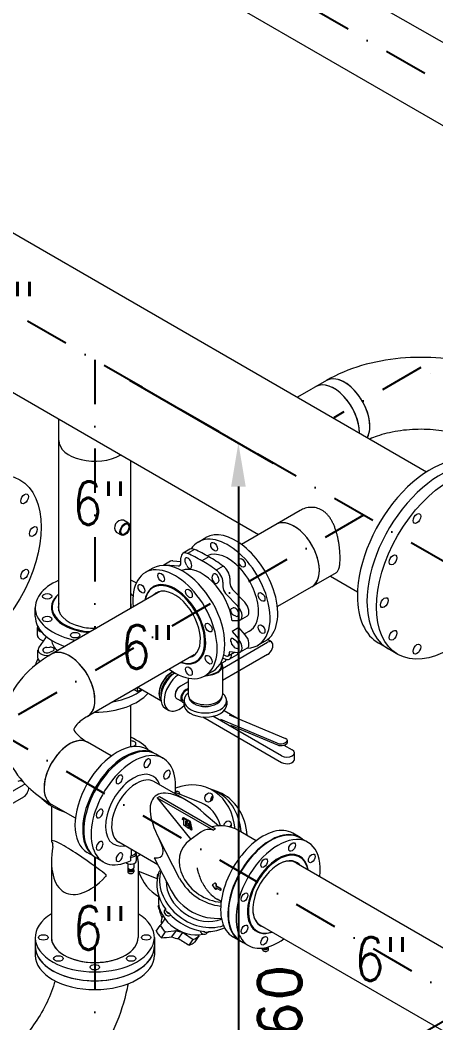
# Model space of a CAD drawing. Header units: millimetres. Extents: x -312439 to 477422, y -331570 to 212570.
# Drawn here: x 344193 to 345386, y 172055 to 174929 of the extents above; entities that cross this region are included whole.
import ezdxf

# ---------------------------------------------------------------- set-up
doc = ezdxf.new("R2010")
doc.units = ezdxf.units.MM
doc.linetypes.add('DASHDOT', pattern=[25.4, 12.7, -6.35, 0, -6.35])
doc.layers.add('ARCONDTEXTO', color=4, linetype='Continuous')
doc.styles.add('ROMAND', font='ROMAND.SHX')
doc.styles.add('ROMANS', font='romans.shx', dxfattribs={"height": 187.5})
doc.dimstyles.new('1-50 (MILIMETRO)', dxfattribs={"dimscale": 0, "dimtxt": 125, "dimasz": 125, "dimexe": 100, "dimexo": 100, "dimgap": 50, "dimtad": 0, "dimdec": 0, "dimzin": 0, "dimdsep": 46, "dimtxsty": 'ROMAND', "dimcen": -390, "dimclrd": 1, "dimclre": 1, "dimclrt": 3, "dimadec": 0, "dimazin": 0, "dimtfac": 1, "dimtdec": 0, "dimtix": 1, "dimtmove": 2, "dimatfit": 2, "dimfxl": 1, "dimtvp": 1, "dimtolj": 1, "dimtzin": 0, "dimarcsym": 0})

# ---------------------------------------------------------------- blocks, each defined once
blk = doc.blocks.new('*D86')
at = {"color": 1, "lineweight": -2, "transparency": 16777216}
for p, q in [((343301.7, 176297.7), (343603.5, 176471.9)), ((347068.9, 174355.7), (343611.7, 176351.6)), ((346975.4, 174176.7), (347277.1, 174350.9))]:
    blk.add_line(p, q, dxfattribs=at)
at = {"color": 1, "transparency": 16777216}
for points in [[(343622.1, 176369.7), (343601.3, 176333.6), (343503.5, 176414.1)], [(347079.3, 174373.7), (347058.5, 174337.6), (347177.1, 174293.2)]]:
    blk.add_solid(points, dxfattribs=at)
at = {"layer": 'Defpoints', "color": 0, "transparency": 16777216}
for p in [(343503.5, 176414.1), (343201.7, 176239.9), (346875.4, 174119)]:
    blk.add_point(p, dxfattribs=at)
at = {"color": 3, "transparency": 16777216, "insert": (345402.8, 175461.9), "char_height": 125, "attachment_point": 5, "rotation": 330.0002, "style": 'ROMAND'}
blk.add_mtext('\\A1;4242', dxfattribs=at)
blk = doc.blocks.new('*D96')
at = {"color": 1, "lineweight": -2, "transparency": 16777216}
for p, q in [((340982.5, 172444.7), (340982.5, 172743.9)), ((347857.3, 168659.3), (341090.8, 172566)), ((347965.6, 168413.1), (347965.6, 168712.3))]:
    blk.add_line(p, q, dxfattribs=at)
at = {"color": 1, "transparency": 16777216}
for points in [[(341101.2, 172584), (341080.3, 172547.9), (340982.5, 172628.5)], [(347867.7, 168677.3), (347846.9, 168641.2), (347965.6, 168596.8)]]:
    blk.add_solid(points, dxfattribs=at)
at = {"layer": 'Defpoints', "color": 0, "transparency": 16777216}
for p in [(340982.5, 172628.5), (340982.5, 172329.3), (347965.6, 168297.6)]:
    blk.add_point(p, dxfattribs=at)
at = {"color": 3, "transparency": 16777216, "insert": (344536.5, 170720.9), "char_height": 125, "attachment_point": 5, "rotation": 330, "style": 'ROMAND'}
blk.add_mtext('\\A1;8063', dxfattribs=at)
blk = doc.blocks.new('*D130')
at = {"color": 1, "lineweight": -2, "transparency": 16777216}
for p, q in [((344507.5, 173897.2), (344919.4, 173659.3)), ((344819.4, 173592.1), (344819.4, 171882.4)), ((344507.5, 171937.5), (344919.4, 171699.7))]:
    blk.add_line(p, q, dxfattribs=at)
at = {"color": 1, "transparency": 16777216}
for points in [[(344798.6, 173592.1), (344840.3, 173592.1), (344819.4, 173717.1)], [(344798.6, 171882.4), (344840.3, 171882.4), (344819.4, 171757.4)]]:
    blk.add_solid(points, dxfattribs=at)
at = {"layer": 'Defpoints', "color": 0, "transparency": 16777216}
for p in [(344407.5, 173954.9), (344407.5, 171995.2), (344819.4, 171757.4)]:
    blk.add_point(p, dxfattribs=at)
at = {"color": 3, "transparency": 16777216, "insert": (344937.4, 172010), "char_height": 125, "attachment_point": 5, "rotation": 90, "style": 'ROMAND'}
blk.add_mtext('\\A1;1960', dxfattribs=at)
blk = doc.blocks.new('*D26')
at = {"color": 1, "lineweight": -2, "transparency": 16777216}
for p, q in [((345507.1, 172117.4), (345151, 171911.8)), ((345251, 171844.6), (345251, 170794.2)), ((345507.1, 170817), (345151, 170611.4))]:
    blk.add_line(p, q, dxfattribs=at)
at = {"color": 1, "transparency": 16777216}
for points in [[(345230.2, 171844.6), (345271.9, 171844.6), (345251, 171969.6)], [(345230.2, 170794.2), (345271.9, 170794.2), (345251, 170669.2)]]:
    blk.add_solid(points, dxfattribs=at)
at = {"layer": 'Defpoints', "color": 0, "transparency": 16777216}
for p in [(345607.1, 172175.2), (345607.1, 170874.8), (345251, 170669.2)]:
    blk.add_point(p, dxfattribs=at)
at = {"color": 3, "transparency": 16777216, "insert": (345126, 171319.4), "char_height": 125, "attachment_point": 5, "rotation": 90, "style": 'ROMAND'}
blk.add_mtext('\\A1;1300', dxfattribs=at)

msp = doc.modelspace()

# ---------------------------------------------------------------- linework, layer by layer
at = {"color": 6, "linetype": 'DASHDOT', "ltscale": 10, "extrusion": (4.44089e-16, 0.816497, 0.57735)}
for p, q in [((350635.218, 171726.338), (343009.583, 176129)), ((345424.856, 173367.526), (342159.799, 175252.607)), ((345342.217, 173933.193), (345093.39, 173789.533)), ((347074.881, 172932.839), (345342.211, 173933.19)), ((347737.01, 170806.284), (344116.413, 172896.637))]:
    msp.add_line(p, q, dxfattribs=at)
at = {"color": 5, "linetype": 'Continuous', "lineweight": 0, "extrusion": (4.44089e-16, 0.816497, 0.57735)}
for p, q in [((346663.512, 173900.397), (343175.745, 175914.061)), ((345912.318, 174572.112), (343951.385, 175704.257)), ((342122.373, 175045.254), (344877.088, 173454.819)), ((343377.683, 174778.423), (345359.186, 173634.401)), ((345072.052, 173896.219), (344988.878, 173848.199)), ((344304.433, 173235.988), (344304.433, 173785.441)), ((344510.558, 173243.202), (344510.558, 173666.435)), ((344996.509, 173523.766), (344828.202, 173426.594)), ((344704.176, 173433.265), (344726.174, 173445.965)), ((344680.424, 173412.349), (344660.506, 173400.849)), ((344693.752, 173411.516), (344673.833, 173400.016)), ((344625.043, 173378.385), (344605.124, 173366.885)), ((344631.559, 173379.56), (344654.534, 173377.343)), ((344654.534, 173373.924), (344654.534, 173387.65)), ((344734.61, 173390.553), (344714.691, 173379.053)), ((344574.273, 173358.265), (344552.276, 173345.565)), ((344611.64, 173368.06), (344646.538, 173364.693)), ((344671.262, 173365.526), (344667.411, 173373.448)), ((344684.376, 173371.768), (344685.143, 173364.151)), ((344775.468, 173364.336), (344755.55, 173352.836)), ((344744.24, 173330.032), (344745.006, 173336.763)), ((344761.971, 173318.854), (344758.12, 173315.379)), ((344794.767, 173329.687), (344794.767, 173315.96)), ((345099.571, 173345.257), (344931.264, 173248.085)), ((345083.212, 173335.813), (345160.9, 173290.96)), ((344774.848, 173318.187), (344774.848, 173304.46)), ((344802.763, 173297.497), (344837.661, 173260.567)), ((344589.107, 173288.553), (344283.51, 173112.116)), ((344782.844, 173285.997), (344817.742, 173249.067)), ((344236.644, 173219.689), (344236.644, 173245.089)), ((344799.908, 173243), (344804.843, 173244.598)), ((344819.332, 173207.795), (344801.116, 173207.71)), ((344811.87, 173220.951), (344805.657, 173223.653)), ((344844.177, 173220.565), (344824.258, 173209.065)), ((344242.882, 173165.661), (344242.882, 173188.661)), ((344255.798, 173174.308), (344251.326, 173176.89)), ((344821.035, 173188.101), (344801.116, 173176.601)), ((344801.116, 173176.601), (344819.332, 173155.482)), ((344839.25, 173166.982), (344821.035, 173188.101)), ((344851.452, 173178.176), (344836.861, 173169.752)), ((344246.845, 173129.947), (344267.21, 173158.487)), ((344260.252, 173148.737), (344251.326, 173153.89)), ((344805.657, 173155.414), (344811.87, 173150.942)), ((344875.028, 173137.341), (344897.025, 173150.041)), ((344913.919, 173146.952), (344902.431, 173153.585)), ((344244.605, 173100.717), (344244.605, 173123.717)), ((344270.064, 173131.437), (344278.85, 173132.063)), ((344286.981, 173120.729), (344280.002, 173117.585)), ((344773.64, 173071.088), (344903.203, 173145.891)), ((344817.742, 173116.046), (344795.203, 173118.222)), ((344804.843, 173135.409), (344799.908, 173142.706)), ((344844.177, 173128.721), (344824.258, 173117.221)), ((345276.968, 173111.376), (345221.889, 173143.176)), ((344692.169, 173110.044), (344386.572, 172933.607)), ((344771.191, 173086.173), (344783.469, 173093.262)), ((344771.191, 173078.803), (344771.191, 173092.209)), ((344903.203, 173110.891), (344773.64, 173036.088)), ((344783.469, 173093.262), (344783.469, 173096.972)), ((344785.488, 173096.438), (344783.469, 173095.273)), ((344808.256, 173116.962), (344790.255, 173106.569)), ((344792.538, 173115.145), (344792.538, 173111.615)), ((344813.475, 173109.003), (344793.557, 173097.503)), ((344819.285, 173115.951), (344818.431, 173115.458)), ((344745.125, 173062.341), (344723.128, 173049.641)), ((344773.64, 173078.803), (344773.64, 172995.376)), ((344675.661, 173033.03), (344653.345, 173020.146)), ((344675.661, 173043.252), (344675.661, 172995.376)), ((344519.922, 173010.597), (344530.146, 173004.694)), ((344530.146, 173004.694), (344530.146, 173016.5)), ((344541.07, 173011.001), (344530.146, 173004.694)), ((344530.846, 173016.904), (344597.041, 172978.686)), ((344669.376, 173010.891), (344675.661, 173014.519)), ((344658.659, 172974.829), (344642.629, 172984.084)), ((344663.415, 172979.473), (344663.327, 172967.859)), ((344785.886, 172978.544), (344785.798, 172966.93)), ((344510.558, 172846.171), (344510.558, 172965.615)), ((344609.259, 172957.492), (344619.272, 172951.609)), ((344778.493, 172950.232), (344815.27, 172928.999)), ((344717.364, 172932.015), (344943.234, 172801.609)), ((344943.234, 172820.119), (344746.141, 172933.911)), ((344930.677, 172856.435), (344768.87, 172924.289)), ((344793.118, 172938.289), (344954.926, 172870.435)), ((344796.986, 172908.056), (344931.194, 172851.776)), ((344454.917, 172820.208), (344386.572, 172859.666)), ((344960.36, 172860.666), (344959.844, 172865.325)), ((344575.484, 172828.875), (344556.945, 172839.578)), ((344949.659, 172851.41), (344973.545, 172837.619)), ((344603.814, 172813.226), (344583.029, 172825.226)), ((344979.822, 172810.359), (344979.822, 172828.869)), ((344203.293, 172744.732), (344197.88, 172747.857)), ((344671.415, 172692.172), (344576.957, 172746.707)), ((343969.367, 172602.541), (344203.194, 172737.541)), ((344763.321, 172716.04), (344729.619, 172729.237)), ((344203.194, 172702.541), (343969.367, 172567.541)), ((344586.643, 172700.649), (344592.706, 172704.149)), ((344586.643, 172700.649), (344682.731, 172581.115)), ((344586.643, 172700.649), (344747.841, 172607.581)), ((344592.706, 172704.149), (344753.903, 172611.081)), ((344712.651, 172685.9), (344638.2, 172715.052)), ((344283.184, 172676.62), (344283.184, 172575.758)), ((344351.855, 172641.698), (344283.51, 172681.157)), ((344658.664, 172638.545), (344660.066, 172643.259)), ((344662.467, 172636.35), (344658.664, 172638.545)), ((344660.066, 172643.259), (344661.798, 172644.259)), ((344660.066, 172643.259), (344671.851, 172636.455)), ((344661.798, 172644.259), (344673.583, 172637.455)), ((344662.467, 172621.873), (344662.467, 172636.35)), ((344667.626, 172633.371), (344667.626, 172618.894)), ((344670.426, 172631.755), (344667.626, 172633.371)), ((344673.294, 172635.622), (344668.157, 172618.587)), ((344669.358, 172632.371), (344669.358, 172622.571)), ((344671.851, 172636.455), (344670.426, 172631.755)), ((344670.426, 172631.755), (344672.158, 172632.755)), ((344671.851, 172636.455), (344673.583, 172637.455)), ((344673.583, 172637.455), (344672.158, 172632.755)), ((344673.294, 172635.622), (344675.026, 172636.622)), ((344680.186, 172631.642), (344673.294, 172635.622)), ((344681.918, 172632.642), (344675.026, 172636.622)), ((344680.186, 172631.642), (344681.918, 172632.642)), ((344685.323, 172608.676), (344680.186, 172631.642)), ((344687.055, 172609.676), (344681.918, 172632.642)), ((344720.72, 172656.665), (344763.729, 172619.737)), ((344667.626, 172618.894), (344662.467, 172621.873)), ((344667.626, 172618.894), (344668.381, 172619.33)), ((344668.157, 172618.587), (344676.742, 172613.631)), ((344674.718, 172619.96), (344676.742, 172628.674)), ((344674.718, 172619.96), (344676.45, 172620.96)), ((344678.099, 172618.008), (344674.718, 172619.96)), ((344676.45, 172620.96), (344677.407, 172625.078)), ((344678.373, 172619.85), (344676.45, 172620.96)), ((344676.742, 172628.674), (344679.855, 172611.833)), ((344676.742, 172613.631), (344678.099, 172618.008)), ((344676.742, 172613.631), (344678.474, 172614.631)), ((344678.099, 172618.008), (344678.654, 172618.329)), ((344678.474, 172614.631), (344679.015, 172616.376)), ((344679.855, 172611.833), (344685.323, 172608.676)), ((344711.871, 172601.618), (344680.041, 172579.222)), ((344685.323, 172608.676), (344687.055, 172609.676)), ((344870.334, 172577.326), (344819.877, 172606.457)), ((344587.873, 172508.474), (344476.528, 172572.759)), ((344650.93, 172469.484), (344591.928, 172582.307)), ((344996.124, 172586.726), (344975.339, 172598.726)), ((344996.775, 172585.642), (345018.772, 172572.942)), ((344404.632, 172532.951), (344386.093, 172543.654)), ((344512.035, 172552.259), (344512.035, 172535.206)), ((344524.129, 172545.277), (344524.129, 172542.188)), ((344283.184, 172518.605), (344283.184, 172300.089)), ((344432.35, 172516.241), (344411.565, 172528.241)), ((344496.695, 172514.581), (344499.462, 172512.983)), ((344509.564, 172530.315), (344509.564, 172520.161)), ((344526.642, 172539.483), (344526.642, 172519.483)), ((344531.807, 172517.97), (344531.807, 172300.089)), ((344577.425, 172528.452), (344626.465, 172434.679)), ((344984.877, 172514.235), (347569.913, 171021.764)), ((344502.27, 172493.583), (344502.27, 172487.983)), ((344502.331, 172511.67), (344502.331, 172499.983)), ((344502.454, 172496.983), (344502.454, 172495.983)), ((344518.988, 172496.983), (344518.988, 172495.983)), ((344519.11, 172511.67), (344519.11, 172499.983)), ((344519.171, 172493.583), (344519.171, 172487.983)), ((344586.625, 172468.243), (344531.807, 172489.708)), ((344592.624, 172489.449), (344593.923, 172491.297)), ((344587.31, 172478.544), (344589.142, 172481.15)), ((344589.012, 172480.784), (344590.311, 172482.632)), ((344752.378, 172455.851), (344751.508, 172455.349)), ((344755.029, 172453.316), (344751.508, 172455.349)), ((344755.029, 172437.316), (344751.508, 172439.349)), ((344755.899, 172453.818), (344752.378, 172455.851)), ((344755.591, 172448.036), (344754.725, 172447.535)), ((344767.96, 172439.894), (344754.725, 172447.535)), ((344767.96, 172435.107), (344754.725, 172442.748)), ((344755.899, 172453.818), (344755.029, 172453.316)), ((344755.9, 172437.818), (344755.029, 172437.316)), ((344768.827, 172440.394), (344755.591, 172448.036)), ((344768.827, 172440.394), (344767.96, 172439.894)), ((344768.827, 172435.607), (344767.96, 172435.107)), ((344769.905, 172403.378), (344758.856, 172409.756)), ((344589.211, 172388.406), (344591.332, 172391.423)), ((344607.878, 172378.033), (344609.561, 172380.427)), ((344609.915, 172378.636), (344611.214, 172380.484)), ((344617.139, 172369.648), (344618.438, 172371.496)), ((344608.697, 172353.701), (344595.183, 172334.569)), ((344599.805, 172355.928), (344603.556, 172361.265)), ((344583.507, 172317.958), (344595.183, 172334.569)), ((344598.507, 172299.298), (344610.183, 172315.909)), ((344610.183, 172315.909), (344641.425, 172320.309)), ((344628.416, 172301.803), (344641.425, 172320.309)), ((344647.403, 172296.715), (344660.045, 172314.702)), ((344662.411, 172313.811), (344689.628, 172294.622)), ((344721.655, 172315.773), (344722.954, 172317.621)), ((344728.754, 172312.344), (344730.929, 172315.44)), ((344732.492, 172315.451), (344733.791, 172317.299)), ((344881.815, 172335.726), (347466.851, 170843.255)), ((344236.644, 172300.089), (344236.644, 172249.289)), ((344578.348, 172300.089), (344578.348, 172249.289)), ((344677.952, 172278.011), (344689.628, 172294.622)), ((344695.273, 172288.011), (344706.949, 172304.622)), ((344706.949, 172304.622), (344705.687, 172307.859)), ((344824.659, 172289.741), (344803.875, 172301.741)), ((344825.923, 172289.718), (344847.92, 172277.018)), ((344888.517, 172264.983), (344888.517, 172269.558)), ((344905.235, 172272.983), (344905.235, 172273.079)), ((344905.419, 172264.983), (344905.419, 172270.583))]:
    msp.add_line(p, q, dxfattribs=at)
at = {"color": 6, "linetype": 'DASHDOT', "ltscale": 10}
for p, q in [((344407.496, 173954.899), (344407.496, 173183.699)), ((345178.436, 173509.796), (344116.413, 172896.637)), ((344407.496, 172530.825), (344407.496, 171995.239))]:
    msp.add_line(p, q, dxfattribs=at)
at = {"color": 5, "linetype": 'Continuous', "lineweight": 0, "extrusion": (1.66533e-16, 0.816497, 0.57735)}
for p, q in [((344503.798, 173487.443), (344489.816, 173495.516)), ((344483.651, 173452.548), (344469.691, 173460.607))]:
    msp.add_line(p, q, dxfattribs=at)
at = {"color": 5, "linetype": 'Continuous', "lineweight": 0}
for centre, radius, start, end in [((344485.682, 173474.638), 21.283, 78.801521, 221.198479), ((344769.662, 172519.483), 100.429, 122.996543, 125.130538), ((344769.662, 172519.483), 100.429, 60, 104.649562)]:
    msp.add_arc(centre, radius, start, end, dxfattribs=at)
for centre, major_axis, ratio, start_param, end_param in [((345123.583, 173806.965), (-51.531, 89.255), 0.57735027, 3.47784288, 6.28318531), ((345123.583, 173806.965), (51.531, -89.255), 0.57735027, 0.78539816, 3.14159265), ((345093.39, 173789.533), (51.531, -89.255), 0.57735027, 0.76549832, 3.14159265), ((345093.39, 173789.533), (51.531, -89.255), 0.57735027, 0.78539816, 3.14159265), ((345123.583, 173806.965), (51.531, -89.255), 0.57735027, 0.33625022, 0.78539816), ((344407.496, 173724.263), (103.062, 0), 0.57735027, 3.14159265, 5.49778714), ((345093.39, 173789.533), (51.531, -89.255), 0.57735027, 0.76549832, 0.78539816), ((344407.496, 173724.263), (103.062, 0), 0.57735027, 5.49778714, 5.51768699), ((345369.777, 173399.326), (-147.888, -256.149), 0.57735027, 3.14159265, 5.49778714), ((345397.316, 173383.426), (147.888, 256.149), 0.57735027, 0, 2.35619449), ((345397.316, 173383.426), (-147.888, -256.149), 0.57735027, 3.14159265, 5.49778714), ((344978.7, 173394.478), (-51.531, 89.255), 0.57735027, 3.14159265, 6.28318531), ((344978.7, 173394.478), (51.531, -89.255), 0.57735027, 0.78539816, 3.14159265), ((344789.602, 173285.303), (85.426, -147.962), 0.57735027, 1.17809725, 3.42556636), ((344811.599, 173298.003), (-85.426, 147.962), 0.57735027, 4.3196899, 6.28318531), ((344674.922, 173375.879), (-14.416, 24.969), 0.57735027, 5.55121247, 7.06858347), ((344694.84, 173387.379), (-14.416, 24.969), 0.57735027, 5.55121247, 6.28318531), ((344724.364, 173183.968), (-130.331, 225.739), 0.57735027, 5.44216767, 5.66464557), ((344789.602, 173285.303), (-61.85, 107.127), 0.57735027, 3.92699082, 6.25018073), ((344638.597, 173354.908), (-13.555, 23.477), 0.57735027, 5.87376873, 6.28318531), ((344674.922, 173375.879), (-6.736, 11.667), 0.57735027, 4.04975631, 7.73121456), ((344704.445, 173172.468), (-130.331, 225.739), 0.57735027, 5.44216767, 5.66464557), ((344724.937, 173160.637), (130.331, -225.739), 0.57735027, 2.18933607, 2.41181397), ((344744.856, 173172.137), (130.331, -225.739), 0.57735027, 2.18933607, 2.41181397), ((344637.702, 173197.603), (-85.426, 147.962), 0.57735027, 2.21833582, 7.20644214), ((344659.699, 173210.303), (85.426, -147.962), 0.57735027, 0, 3.14159265), ((344618.679, 173343.408), (-13.555, 23.477), 0.57735027, 5.87376873, 6.35596808), ((344641.544, 173381.424), (9.186, -15.91), 0.57735027, 5.89239761, 7.06858347), ((344714.691, 173242.053), (-61.85, 107.127), 0.57735027, 4.08161043, 6.21727529), ((344677.407, 173367.515), (5.511, -9.546), 0.57735027, 4.5896219, 7.19134897), ((344754.461, 173329.957), (14.416, -24.969), 0.57735027, 0.78539816, 2.30276916), ((344774.379, 173341.457), (14.416, -24.969), 0.57735027, 0.78539816, 2.30276916), ((344978.7, 173394.478), (51.531, -89.255), 0.57735027, 0, 0.78539816), ((344407.496, 173245.089), (-170.852, 0), 0.57735027, 5.35992847, 7.46128255), ((344407.496, 173245.089), (-170.852, 0), 0.57735027, 3.94321226, 4.06484949), ((344637.702, 173197.603), (-62.156, 107.657), 0.57735027, 2.54822804, 6.87654992), ((344636.316, 173196.803), (61.176, -105.96), 0.57735027, 5.71400373, 9.99395953), ((344751.975, 173324.463), (-5.511, 9.546), 0.57735027, 0.66263109, 3.26435815), ((344754.461, 173329.957), (6.736, -11.667), 0.57735027, 0.1227655, 3.80422374), ((344636.316, 173196.803), (52.358, -90.686), 0.57735027, 6.10524599, 9.60271728), ((344640.638, 173199.298), (-51.531, 89.255), 0.57735027, 6.13173831, 6.28318531), ((344659.699, 173210.303), (52.358, -90.686), 0.57735027, 3.3667881, 3.36858898), ((344787.839, 173296.96), (9.186, -15.91), 0.57735027, 3.92699082, 5.10317667), ((344807.757, 173308.46), (9.186, -15.91), 0.57735027, 3.92699082, 5.10317667), ((344407.496, 173245.089), (-124.312, 0), 0.57735027, 5.68982069, 7.46128255), ((344407.496, 173246.689), (122.352, 0), 0.57735027, 2.57241108, 4.3196899), ((344407.496, 173245.089), (-124.312, 0), 0.57735027, 3.62935666, 3.73495727), ((344407.496, 173246.689), (122.352, 0), 0.57735027, 0.45775652, 0.56918157), ((344789.602, 173285.303), (85.426, -147.962), 0.57735027, 5.9753277, 7.46128255), ((344811.599, 173298.003), (-85.426, 147.962), 0.57735027, 3.14159265, 4.3196899), ((345369.777, 173399.326), (-147.888, -256.149), 0.57735027, 5.49778714, 6.28318531), ((345397.316, 173383.426), (147.888, 256.149), 0.57735027, 2.35619449, 3.14159265), ((345397.316, 173383.426), (-147.888, -256.149), 0.57735027, 5.49778714, 6.28318531), ((344407.496, 173246.689), (104.716, 0), 0.57735027, 2.96365333, 4.3196899), ((344407.496, 173246.689), (104.716, 0), 0.57735027, 6.24038067, 6.46112463), ((344804.703, 173233.136), (-5.511, 9.546), 0.57735027, 6.16041823, 8.76214529), ((344810.704, 173232.542), (6.736, -11.667), 0.57735027, 5.62055264, 9.30201088), ((344810.704, 173232.542), (13.555, -23.477), 0.57735027, 5.96467801, 8.26339821), ((344830.622, 173244.042), (13.555, -23.477), 0.57735027, 0, 1.98021291), ((344789.602, 173285.303), (-61.85, 107.127), 0.57735027, 3.14159265, 3.92699082), ((344407.496, 173219.689), (170.852, 0), 0.57735027, 3.14159265, 4.18792996), ((344271.714, 173188.661), (-28.832, 0), 0.57735027, 6.07800001, 7.06858347), ((344407.496, 173245.089), (-124.312, 0), 0.57735027, 1.17809725, 1.4349392), ((344407.496, 173246.689), (122.352, 0), 0.57735027, 4.3196899, 4.60921871), ((344407.496, 173246.689), (104.716, 0), 0.57735027, 4.3196899, 4.75519362), ((344271.714, 173165.661), (-28.832, 0), 0.57735027, 0, 0.78539816), ((344250.223, 173162.527), (18.371, 0), 0.57735027, 5.89239761, 6.25776112), ((344407.496, 173156.189), (-123.699, 0), 0.57735027, 0.06591002, 0.50952947), ((344407.496, 173245.089), (-170.852, 0), 0.57735027, 1.17809725, 1.24107131), ((344804.703, 173147.033), (-5.511, 9.546), 0.57735027, 5.37502007, 7.97674713), ((344810.704, 173140.698), (6.736, -11.667), 0.57735027, 4.83515448, 8.51661272), ((344810.704, 173140.698), (13.555, -23.477), 0.57735027, 5.87376873, 8.17248894), ((344830.622, 173152.198), (13.555, -23.477), 0.57735027, 0, 1.88930363), ((344903.203, 173128.391), (-10.717, -18.562), 0.57735027, 0.78539816, 3.92699082), ((344271.714, 173123.717), (-27.109, 0), 0.57735027, 5.87376873, 8.05741227), ((344271.714, 173123.717), (-13.472, 0), 0.57735027, 4.83515448, 8.51661272), ((344280.2, 173125.747), (11.023, 0), 0.57735027, 5.37502007, 7.97674713), ((344335.041, 173022.862), (-51.531, 89.255), 0.57735027, 3.14159265, 6.28318531), ((344335.041, 173022.862), (51.531, -89.255), 0.57735027, 0.78539816, 3.14159265), ((344796.868, 173112.645), (-3.062, 5.303), 0.57735027, 5.89239761, 7.06858347), ((344407.496, 173069.689), (170.852, 0), 0.57735027, 2.83373505, 3.02744157), ((344271.714, 173100.717), (-27.109, 0), 0.57735027, 0, 0.68354892), ((344640.638, 173199.298), (-51.531, 89.255), 0.57735027, 3.14159265, 3.29303965), ((344659.699, 173210.303), (52.358, -90.686), 0.57735027, 6.05618898, 6.05798986), ((344749.709, 173105.449), (14.403, -24.947), 0.57735027, 0.05927752, 0.57013114), ((344739.373, 173544.303), (260.258, -450.781), 0.57735027, 5.59367991, 5.60902609), ((344724.124, 173558.588), (258.69, -448.065), 0.57735027, 5.64334186, 5.66733909), ((344779.154, 173122.449), (14.403, -24.947), 0.57735027, 5.55071488, 7.11962523), ((344784.743, 173116.115), (5.511, -9.546), 0.57735027, 5.64114462, 7.06858347), ((344799.072, 173133.949), (14.403, -24.947), 0.57735027, 0, 0.49620014), ((344626.104, 173018.475), (-24.495, -42.426), 0.57735027, 3.74852723, 6.06401097), ((344626.104, 173018.475), (23.921, 41.432), 0.57735027, 0.57301309, 0.78539816), ((344724.651, 173078.803), (-48.99, 0), 0.57735027, 1.57074403, 3.41777188), ((344724.651, 173078.803), (-46.54, 0), 0.57735027, 1.62486029, 3.14159265), ((344626.104, 173018.475), (23.921, 41.432), 0.57735027, 0.78539816, 2.87356516), ((344630.84, 173015.741), (-23.921, -41.432), 0.57735027, 3.80599304, 5.57222219), ((344640.279, 173010.291), (-31.02, -52.799), 0.58236072, 4.00243154, 5.50218352), ((344650.292, 173004.408), (-31.02, -52.799), 0.58236072, 3.99160876, 5.50218352), ((344407.496, 173069.689), (170.852, 0), 0.57735027, 5.02192791, 5.63029976), ((344653.345, 173002.646), (-10.717, -18.562), 0.57735027, 3.92699082, 6.28318531), ((344650.292, 173004.408), (-8.773, -15.195), 0.57735027, 3.92699082, 5.49778714), ((344669.376, 172993.391), (10.717, 18.562), 0.57735027, 0.78539816, 3.51970644), ((344669.376, 172993.391), (-8.773, -15.195), 0.57735027, 3.39578922, 5.49778714), ((344335.041, 173022.862), (51.531, -89.255), 0.57735027, 0, 0.78539816), ((344407.496, 173044.289), (-170.852, 0), 0.57735027, 1.57039166, 2.67581256), ((344640.279, 173010.291), (-31.02, -52.799), 0.58236072, 5.50218352, 6.28318531), ((344650.292, 173004.408), (-31.02, -52.799), 0.58236072, 5.50218352, 7.38257591), ((344650.292, 173004.408), (-8.773, -15.195), 0.57735027, 5.49778714, 5.72091355), ((344724.651, 172979.008), (-61.235, 0.464), 0.58236072, 5.6441249, 10.07266912), ((344669.376, 172993.391), (-8.773, -15.195), 0.57735027, 5.49778714, 6.56597238), ((344724.651, 172995.376), (-48.99, 0), 0.57735027, 0, 2.35619449), ((344724.651, 172989.907), (47.842, 0), 0.57735027, 3.16527284, 6.25950512), ((344724.651, 172995.376), (-48.99, 0), 0.57735027, 2.35619449, 3.14159265), ((344724.562, 172967.395), (-61.235, 0.464), 0.58236072, 0, 3.14159265), ((344724.651, 172979.008), (-30.619, 0), 0.57735027, 1.03653955, 2.1050531), ((344335.041, 172770.412), (-51.531, -89.255), 0.57735027, 3.14159265, 6.28318531), ((344335.041, 172770.412), (-51.531, -89.255), 0.57735027, 3.14159265, 5.49778714), ((344407.496, 172795.089), (-170.852, 0), 0.57735027, 3.57142263, 4.06484949), ((344511.852, 172855.339), (-13.595, 0), 0.57735027, 1.47548387, 4.80770144), ((344942.802, 172863.435), (-17.042, -1.89), 0.49374699, 0.7260513, 3.86764395), ((344943.318, 172858.776), (17.042, 1.89), 0.49374699, 3.86764395, 6.28318531), ((344471.519, 172691.616), (85.426, 147.962), 0.57735027, 0, 3.14159265), ((344493.516, 172678.916), (-85.426, -147.962), 0.57735027, 3.2006123, 6.22416566), ((344497.297, 172676.733), (-85.732, -148.492), 0.57735027, 3.14159265, 6.28318531), ((344958.389, 172828.869), (21.433, 0), 0.57735027, 3.92699082, 7.06858347), ((344518.082, 172664.733), (-85.732, -148.492), 0.57735027, 2.19655738, 6.99826727), ((344558.067, 172799.285), (-6.828, -11.826), 0.57735027, 3.92699082, 7.06858347), ((344558.067, 172799.285), (-6.828, -11.826), 0.57735027, 0.78539816, 3.92699082), ((344958.389, 172810.359), (21.433, 0), 0.57735027, 3.92699082, 6.28318531), ((344518.082, 172664.733), (-56.338, -97.581), 0.57735027, 2.67101019, 3.92699082), ((344614.614, 172766.637), (-6.828, -11.826), 0.57735027, 3.92699082, 7.06858347), ((344614.614, 172766.637), (-6.828, -11.826), 0.57735027, 0.78539816, 3.92699082), ((344187.164, 172729.296), (10.717, 18.562), 0.57735027, 0, 0.78539816), ((344518.082, 172664.733), (-56.338, -97.581), 0.57735027, 3.92699082, 6.75376777), ((344478.097, 172753.114), (-6.828, -11.826), 0.57735027, 3.92699082, 7.06858347), ((344478.097, 172753.114), (-6.828, -11.826), 0.57735027, 0.78539816, 3.92699082), ((344526.742, 172659.733), (-50.215, -86.974), 0.57735027, 3.14159265, 3.92699082), ((344203.194, 172720.041), (-10.717, -18.562), 0.57735027, 3.5901694, 3.92699082), ((344203.194, 172720.041), (-10.717, -18.562), 0.57735027, 0.78539816, 2.38698934), ((344335.041, 172770.412), (-51.531, -89.255), 0.57735027, 5.49778714, 6.28318531), ((344526.742, 172659.733), (-50.215, -86.974), 0.57735027, 3.92699082, 6.28318531), ((344708.175, 172554.983), (-128.082, 149.42), 0.41075435, 5.07079687, 6.20644338), ((344640.967, 172705.405), (4.957, 12.659), 0.81338956, 5.33912535, 6.95031343), ((344667.326, 172570.146), (62.293, 159.091), 0.81338956, 5.27050914, 6.92912472), ((344684.177, 172563.548), (-62.293, -159.091), 0.81338956, 2.11305628, 3.14159265), ((344684.177, 172563.548), (62.293, 159.091), 0.81338956, 5.25464894, 6.28318531), ((344701.027, 172556.95), (-62.293, -159.091), 0.81338956, 2.09297132, 3.14159265), ((344407.496, 172744.289), (170.852, 0), 0.57735027, 3.62318749, 4.18967235), ((344708.175, 172554.983), (-128.082, 149.42), 0.41075435, 6.20644338, 7.3420899), ((344751.256, 172694.584), (-4.957, -12.659), 0.81338956, 4.09998447, 5.32479349), ((344751.256, 172694.584), (4.957, 12.659), 0.81338956, 1.44815805, 2.18320084), ((344751.256, 172694.584), (4.957, 12.659), 0.81338956, 0.95839181, 1.44815805), ((344421.55, 172655.171), (-6.828, -11.826), 0.57735027, 3.92699082, 7.06858347), ((344421.55, 172655.171), (-6.828, -11.826), 0.57735027, 0.78539816, 3.92699082), ((344667.326, 172570.146), (45.325, 115.754), 0.81338956, 5.44262776, 6.28318531), ((344788.549, 172620.199), (4.957, 12.659), 0.81338956, 4.67073676, 7.73134335), ((344766.631, 172517.733), (50.169, -86.895), 0.57735027, 2.6242285, 3.17180617), ((344769.662, 172598.483), (-26.917, 0), 0.57735027, 5.33785065, 5.65772364), ((344889.607, 172450.233), (-85.732, -148.492), 0.57735027, 3.14159265, 6.28318531), ((344788.549, 172620.199), (4.957, 12.659), 0.81338956, 1.44815805, 1.92192187), ((344910.391, 172438.233), (-85.732, -148.492), 0.57735027, 3.05705205, 6.36772591), ((344805.399, 172613.601), (-4.957, -12.659), 0.81338956, 4.09998447, 4.7836329), ((344805.399, 172613.601), (4.957, 12.659), 0.81338956, 1.44815805, 1.64204024), ((344805.399, 172613.601), (4.957, 12.659), 0.81338956, 0.95839181, 1.44815805), ((344911.349, 172437.68), (-85.426, -147.962), 0.57735027, 3.14159265, 5.10508806), ((344407.496, 172485.273), (-123.988, 91.599), 0.09789593, 4.54146717, 6.59850224), ((344421.55, 172562.829), (-6.828, -11.826), 0.57735027, 3.92699082, 7.06858347), ((344421.55, 172562.829), (-6.828, -11.826), 0.57735027, 0.78539816, 3.92699082), ((344319.131, 172779.598), (-280.885, 245.813), 0.18997481, 2.87193431, 3.59699673), ((344754.29, 172497.614), (-91.558, 64.358), 0.78867513, 6.00702194, 8.50724217), ((344933.346, 172424.98), (85.426, 147.962), 0.57735027, 5.35992847, 8.24668072), ((344407.496, 172609.091), (-83.802, -180.843), 0.50772236, 5.20905397, 7.26608904), ((344478.097, 172530.182), (-6.828, -11.826), 0.57735027, 0.78539816, 3.92699082), ((344933.346, 172424.98), (62.156, 107.657), 0.57735027, 5.68982069, 8.24668072), ((344934.732, 172424.18), (-61.176, -105.96), 0.57735027, 2.57241108, 5.10508806), ((344478.097, 172530.182), (-6.828, -11.826), 0.57735027, 3.92699082, 7.06858347), ((344510.721, 172519.483), (15.922, 0), 0.57735027, 3.92699082, 6.28318531), ((344510.721, 172539.483), (15.922, 0), 0.57735027, 4.63964745, 6.35592684), ((344510.721, 172542.947), (13.472, 0), 0.57735027, 4.81011749, 6.1854568), ((344518.082, 172664.733), (-85.732, -148.492), 0.57735027, 0.8560625, 0.94503528), ((344407.496, 172671.884), (-117.548, 172.265), 0.23478059, 3.4729726, 3.62809944), ((344934.732, 172424.18), (-52.358, -90.686), 0.57735027, 2.96365333, 5.10508806), ((344933.346, 172424.98), (-51.531, -89.255), 0.57735027, 3.14159265, 3.77013015), ((344510.721, 172493.583), (8.451, 0), 0.57735027, 2.8477169, 5.49778714), ((344510.721, 172496.983), (8.267, 0), 0.57735027, 2.84681734, 5.49778714), ((344510.721, 172487.983), (8.451, 0), 0.57735027, 3.14159265, 5.49778714), ((344510.721, 172499.983), (8.39, 0), 0.57735027, 3.14159265, 5.49778714), ((344510.721, 172495.983), (8.267, 0), 0.57735027, 3.14159265, 5.49778714), ((344510.721, 172494.483), (7.348, 0), 0.57735027, 3.34180127, 5.49778714), ((344510.721, 172496.983), (4.899, 0), 0.57735027, 3.53218132, 5.49778714), ((344510.721, 172496.983), (4.899, 0), 0.57735027, 5.49778714, 5.89259665), ((344510.721, 172494.483), (7.348, 0), 0.57735027, 5.49778714, 6.08297669), ((344510.721, 172496.983), (8.267, 0), 0.57735027, 5.49778714, 6.57796062), ((344510.721, 172495.983), (8.267, 0), 0.57735027, 5.49778714, 6.28318531), ((344510.721, 172499.983), (8.39, 0), 0.57735027, 5.49778714, 6.28318531), ((344510.721, 172493.583), (8.451, 0), 0.57735027, 5.49778714, 6.57706106), ((344510.721, 172487.983), (8.451, 0), 0.57735027, 5.49778714, 6.28318531), ((344667.326, 172570.146), (62.293, 159.091), 0.81338956, 2.38561113, 3.02697223), ((344713.457, 172439.523), (105.208, -73.952), 0.78867513, 3.39032195, 5.77070846), ((344704.364, 172426.586), (105.208, -73.952), 0.78867513, 3.26842485, 3.36019919), ((344705.663, 172428.435), (105.208, -73.952), 0.78867513, 3.23712679, 3.26842485), ((344705.663, 172428.435), (105.208, -73.952), 0.78867513, 3.36019919, 4.3156224), ((344596.327, 172472.205), (-9.018, 6.339), 0.78867513, 0, 0.94036872), ((344601.523, 172479.598), (11.022, -7.747), 0.78867513, 3.76752924, 3.88174057), ((344713.457, 172439.523), (88.675, -62.331), 0.78867513, 3.62550022, 5.82239711), ((344754.29, 172497.614), (102.202, -71.839), 0.78867513, 4.13313031, 5.34184909), ((344729.825, 172462.809), (102.202, -71.839), 0.78867513, 4.13313031, 5.57329475), ((344816.131, 172492.654), (-101.62, -58.709), 0.00028422, 5.40144109, 5.49797638), ((344816.128, 172492.656), (-71.821, 124.48), 0.57753972, 1.57098578, 1.66752131), ((344826.575, 172486.625), (50.827, 88.035), 0.57735027, 2.25968445, 2.32735311), ((344826.575, 172486.625), (50.827, 88.035), 0.57735027, 2.38503587, 2.45275527), ((344826.575, 172486.625), (50.215, 86.974), 0.57735027, 2.25850376, 2.32700129), ((344826.575, 172486.625), (50.215, 86.974), 0.57735027, 2.39804556, 2.45393658), ((344839.81, 172478.983), (50.827, 88.035), 0.57735027, 2.32735311, 2.38503587), ((344839.81, 172478.983), (50.215, 86.974), 0.57735027, 2.32700129, 2.38538769), ((344677.843, 172388.856), (77.052, -54.161), 0.78867513, 3.48628164, 5.68900877), ((344911.349, 172437.68), (-85.426, -147.962), 0.57735027, 5.10508806, 6.28318531), ((344933.346, 172424.98), (85.426, 147.962), 0.57735027, 1.96349541, 4.06484949), ((344933.346, 172424.98), (62.156, 107.657), 0.57735027, 1.96349541, 3.73495727), ((344934.732, 172424.18), (-61.176, -105.96), 0.57735027, 5.10508806, 6.85236688), ((344934.732, 172424.18), (-52.358, -90.686), 0.57735027, 5.10508806, 6.46112463), ((344764.232, 172552.409), (-61.28, 435.118), 0.47025443, 1.89024002, 1.97207055), ((344616.895, 172371.694), (-9.018, 6.339), 0.78867513, 0, 2.79071324), ((344622.092, 172379.086), (11.022, -7.747), 0.78867513, 3.54812306, 3.90829234), ((344704.364, 172426.586), (105.208, -73.952), 0.78867513, 4.3156224, 4.40739674), ((344705.663, 172428.435), (105.208, -73.952), 0.78867513, 4.40739674, 5.36281995), ((344407.496, 172300.089), (-170.852, 0), 0.57735027, 5.52720378, 10.18075948), ((344640.91, 172336.313), (-37.574, 26.411), 0.78867513, 0.21112957, 0.65605783), ((344622.092, 172379.086), (11.022, -7.747), 0.78867513, 4.8147268, 5.19143643), ((344616.895, 172371.694), (-9.018, 6.339), 0.78867513, 2.79071324, 2.98858415), ((344933.346, 172424.98), (-51.531, -89.255), 0.57735027, 5.65464781, 6.28318531), ((344642.242, 172338.209), (-60.119, 42.258), 0.78867513, 1.05246884, 1.21991692), ((344653.918, 172354.82), (-60.119, 42.258), 0.78867513, 1.05246884, 1.387365), ((344653.918, 172354.82), (37.574, -26.411), 0.78867513, 4.92351855, 5.31995029), ((344719.736, 172318.683), (-9.018, 6.339), 0.78867513, 0.66575706, 2.79071324), ((344724.932, 172326.075), (-11.022, 7.747), 0.78867513, 1.48409908, 1.81389724), ((344704.364, 172426.586), (-105.208, 73.952), 0.78867513, 2.22122729, 2.31300164), ((344677.843, 172388.856), (77.052, -54.161), 0.78867513, 5.8542245, 5.88731534), ((344724.932, 172326.075), (-11.022, 7.747), 0.78867513, 2.72033169, 3.01913875), ((344677.843, 172388.856), (77.052, -54.161), 0.78867513, 5.89988177, 5.9323059), ((344705.663, 172428.435), (105.208, -73.952), 0.78867513, 5.45459429, 5.88041614), ((344677.843, 172388.856), (77.052, -54.161), 0.78867513, 5.9323059, 5.93849632), ((344407.496, 172300.089), (-124.312, 0), 0.57735027, 0, 3.14159265), ((344407.496, 172300.089), (124.312, 0), 0.57735027, 3.14159265, 5.49778714), ((344407.496, 172300.089), (124.312, 0), 0.57735027, 5.49778714, 6.28318531), ((344642.242, 172338.209), (-60.119, 42.258), 0.78867513, 1.21991692, 1.387365), ((344808.053, 172525.83), (-409.387, -159.64), 0.39604584, 0.8871971, 0.96902763), ((344640.91, 172336.313), (-37.574, 26.411), 0.78867513, 1.78192589, 2.22870427), ((344779.433, 172533.498), (358.906, -253.515), 0.61480915, 4.77790742, 4.85973795), ((344642.242, 172338.209), (-60.119, 42.258), 0.78867513, 2.79071324, 2.95816132), ((344653.918, 172354.82), (60.119, -42.258), 0.78867513, 5.76485782, 6.09975398), ((344719.736, 172318.683), (-9.018, 6.339), 0.78867513, 2.79071324, 3.14159265), ((344407.496, 172274.689), (-170.852, 0), 0.57735027, 0, 3.14159265), ((344407.496, 172274.689), (170.852, 0), 0.57735027, 3.14159265, 6.28318531), ((344642.242, 172338.209), (-60.119, 42.258), 0.78867513, 2.62326516, 2.79071324), ((344896.968, 172264.983), (-8.451, 0), 0.57735027, 0, 2.35619449), ((344896.968, 172270.583), (-8.451, 0), 0.57735027, 0.20730799, 2.35619449), ((344896.968, 172271.483), (-7.348, 0), 0.57735027, 0.41430818, 2.35619449), ((344896.968, 172272.983), (-8.267, 0), 0.57735027, 0.71757445, 2.35619449), ((344896.968, 172273.983), (-8.267, 0), 0.57735027, 0.96112626, 2.35619449), ((344896.968, 172273.983), (-4.899, 0), 0.57735027, 1.94648766, 1.96157506), ((344896.968, 172271.483), (-7.348, 0), 0.57735027, 2.35619449, 2.94138404), ((344896.968, 172273.983), (-8.267, 0), 0.57735027, 2.35619449, 2.94038501), ((344896.968, 172272.983), (-8.267, 0), 0.57735027, 2.35619449, 3.14159265), ((344896.968, 172270.583), (-8.451, 0), 0.57735027, 2.35619449, 3.43546841), ((344896.968, 172264.983), (-8.451, 0), 0.57735027, 2.35619449, 3.14159265), ((344407.496, 172249.289), (-170.852, 0), 0.57735027, 0, 3.14159265)]:
    msp.add_ellipse(centre, major_axis=major_axis, ratio=ratio, start_param=start_param, end_param=end_param, dxfattribs=at)
for centre, major_axis, ratio in [((345424.856, 173367.526), (147.888, 256.149), 0.57735027), ((344044.268, 173355.459), (147.888, 256.149), 0.57735027), ((344206.268, 173556.989), (7.777, 13.47), 0.57735027), ((345331.325, 173500.587), (7.777, 13.47), 0.57735027), ((344231.329, 173463.459), (7.777, 13.47), 0.57735027), ((344493.724, 173469.996), (-10.074, -17.448), 0.57735027), ((344493.724, 173469.996), (-8.236, -14.266), 0.57735027), ((344749.667, 173419.687), (6.797, -11.773), 0.57735027), ((344829.538, 173373.574), (6.797, -11.773), 0.57735027), ((345262.856, 173381.995), (7.777, 13.47), 0.57735027), ((344206.268, 173340.989), (7.777, 13.47), 0.57735027), ((344597.766, 173331.987), (-6.797, 11.773), 0.57735027), ((344541.289, 173299.38), (-6.797, 11.773), 0.57735027), ((344677.637, 173285.874), (-6.797, 11.773), 0.57735027), ((344271.148, 173277.696), (-13.595, 0), 0.57735027), ((344886.015, 173275.752), (6.797, -11.773), 0.57735027), ((345237.794, 173259.526), (7.777, 13.47), 0.57735027), ((344271.148, 173212.482), (-13.595, 0), 0.57735027), ((344734.114, 173188.052), (-6.797, 11.773), 0.57735027), ((344886.015, 173183.526), (6.797, -11.773), 0.57735027), ((345262.856, 173165.995), (7.777, 13.47), 0.57735027), ((344351.019, 173166.368), (-13.595, 0), 0.57735027), ((345331.325, 173126.464), (7.777, 13.47), 0.57735027), ((344734.114, 173095.826), (-6.797, 11.773), 0.57735027), ((344677.637, 173063.219), (-6.797, 11.773), 0.57735027), ((344734.405, 172701.182), (4.957, 12.659), 0.81338956), ((344973.282, 172559.364), (6.797, 11.773), 0.57735027), ((344893.411, 172513.251), (6.797, 11.773), 0.57735027), ((345029.759, 172526.757), (6.797, 11.773), 0.57735027), ((344836.934, 172415.43), (6.797, 11.773), 0.57735027), ((344836.934, 172323.203), (6.797, 11.773), 0.57735027), ((344259.914, 172300.089), (-13.595, 0), 0.57735027), ((344555.077, 172300.089), (-13.595, 0), 0.57735027), ((344893.411, 172290.596), (6.797, 11.773), 0.57735027), ((344303.14, 172239.839), (-13.595, 0), 0.57735027), ((344511.852, 172239.839), (-13.595, 0), 0.57735027), ((344407.496, 172214.882), (-13.595, 0), 0.57735027)]:
    msp.add_ellipse(centre, major_axis=major_axis, ratio=ratio, dxfattribs=at)
for points, knots in [([(345612.37, 173896.219), (345581.381, 173914.111), (345547.444, 173928.14), (345475.886, 173949.191), (345438.251, 173956.184), (345361.676, 173963.186), (345322.746, 173963.186), (345246.171, 173956.184), (345208.536, 173949.191), (345136.978, 173928.14), (345103.041, 173914.111), (345072.052, 173896.219)], [1.57079633, 1.57079633, 1.57079633, 1.57079633, 1.88495559, 1.88495559, 2.19911486, 2.19911486, 2.51327412, 2.51327412, 2.82743339, 2.82743339, 3.14159265, 3.14159265, 3.14159265, 3.14159265]), ([(345509.308, 173717.71), (345497.666, 173724.432), (345483.378, 173730.97), (345450, 173742.476), (345430.707, 173747.345), (345388.985, 173754.214), (345366.469, 173756.094), (345321.045, 173756.273), (345298.142, 173754.521), (345255.095, 173747.696), (345234.925, 173742.663), (345209.772, 173733.973), (345202.833, 173731.253), (345196.362, 173728.408)], [1.57079633, 1.57079633, 1.57079633, 1.57079633, 1.81792283, 1.81792283, 2.07840546, 2.07840546, 2.34935437, 2.34935437, 2.62419332, 2.62419332, 2.8954114, 2.8954114, 3.00707829, 3.00707829, 3.00707829, 3.00707829]), ([(345099.571, 173345.257), (345100.533, 173345.812), (345101.443, 173346.509), (345103.147, 173348.205), (345103.94, 173349.206), (345105.403, 173351.521), (345106.072, 173352.836), (345107.283, 173355.781), (345107.825, 173357.41), (345108.782, 173360.968), (345109.198, 173362.899), (345109.904, 173367.04), (345110.195, 173369.249), (345110.655, 173373.907), (345110.825, 173376.355), (345111.049, 173381.439), (345111.103, 173384.075), (345111.103, 173389.467), (345111.049, 173392.301), (345110.825, 173398.198), (345110.655, 173401.263), (345110.195, 173407.57), (345109.904, 173410.813), (345109.198, 173417.419), (345108.782, 173420.783), (345107.825, 173427.564), (345107.283, 173430.986), (345106.072, 173437.827), (345105.403, 173441.246), (345103.94, 173448.015), (345103.147, 173451.365), (345101.443, 173457.93), (345100.533, 173461.146), (345098.606, 173467.39), (345097.554, 173470.533), (345095.267, 173476.77), (345094.031, 173479.866), (345091.367, 173485.937), (345089.938, 173488.913), (345086.883, 173494.678), (345085.257, 173497.468), (345081.81, 173502.799), (345079.986, 173505.344), (345076.153, 173510.136), (345074.142, 173512.383), (345069.956, 173516.539), (345067.78, 173518.447), (345063.301, 173521.896), (345060.997, 173523.437), (345056.311, 173526.142), (345053.869, 173527.342), (345048.826, 173529.39), (345046.226, 173530.239), (345040.92, 173531.564), (345038.213, 173532.04), (345032.752, 173532.614), (345029.999, 173532.712), (345024.507, 173532.542), (345021.766, 173532.274), (345016.358, 173531.395), (345013.691, 173530.783), (345008.49, 173529.253), (345005.957, 173528.334), (345001.079, 173526.233), (344998.734, 173525.051), (344996.509, 173523.766)], [64.92084542, 64.92084542, 64.92084542, 64.92084542, 73.00951141, 73.00951141, 81.09817741, 81.09817741, 89.1868434, 89.1868434, 97.2755094, 97.2755094, 105.36417539, 105.36417539, 113.45284139, 113.45284139, 121.54150739, 121.54150739, 129.63017338, 129.63017338, 137.71883938, 137.71883938, 145.80750537, 145.80750537, 153.89617137, 153.89617137, 161.98483736, 161.98483736, 170.07350336, 170.07350336, 178.16216935, 178.16216935, 186.25083535, 186.25083535, 194.33950134, 194.33950134, 202.45460702, 202.45460702, 210.5697127, 210.5697127, 218.68481838, 218.68481838, 226.79992405, 226.79992405, 234.91502973, 234.91502973, 243.03013541, 243.03013541, 251.14524108, 251.14524108, 259.26034676, 259.26034676, 267.37545244, 267.37545244, 275.49055812, 275.49055812, 283.60566379, 283.60566379, 291.72076947, 291.72076947, 299.83587515, 299.83587515, 307.95098082, 307.95098082, 316.0660865, 316.0660865, 324.18119218, 324.18119218, 324.18119218, 324.18119218]), ([(344283.51, 173112.116), (344252.521, 173094.225), (344224.366, 173072.455), (344177.967, 173019.879), (344159.511, 172988.9), (344141.842, 172927.258), (344139.504, 172898.278), (344146.584, 172843.308), (344155.399, 172817.458), (344182.451, 172767.496), (344201.768, 172744.2), (344241.992, 172707.798), (344262.053, 172693.546), (344283.51, 172681.157)], [3.14159265, 3.14159265, 3.14159265, 3.14159265, 3.45575192, 3.45575192, 3.76298743, 3.76298743, 4.00120974, 4.00120974, 4.22996777, 4.22996777, 4.4948589, 4.4948589, 4.71238898, 4.71238898, 4.71238898, 4.71238898]), ([(344386.572, 172933.607), (344374.93, 172926.886), (344365.972, 172919.985), (344353.797, 172908.212), (344350.547, 172903.405), (344347.1, 172896.84), (344347.544, 172896.649), (344347.545, 172896.623), (344347.192, 172895.783), (344352.194, 172887.342), (344357.441, 172880.664), (344372.111, 172868.78), (344378.744, 172864.186), (344386.572, 172859.666)], [3.14159265, 3.14159265, 3.14159265, 3.14159265, 3.38871915, 3.38871915, 3.6326064, 3.6326064, 3.94253176, 3.94253176, 4.25669102, 4.25669102, 4.54621852, 4.54621852, 4.71238898, 4.71238898, 4.71238898, 4.71238898]), ([(344286.84, 172560.327), (344286.885, 172560.599), (344286.929, 172560.876), (344287.049, 172561.68), (344287.119, 172562.213), (344287.232, 172563.257), (344287.277, 172563.769), (344287.335, 172564.737), (344287.349, 172565.192), (344287.349, 172566.018), (344287.335, 172566.412), (344287.277, 172567.124), (344287.232, 172567.442), (344287.119, 172567.979), (344287.049, 172568.199), (344286.929, 172568.457), (344286.885, 172568.531), (344286.84, 172568.592)], [17.89795356, 17.89795356, 17.89795356, 17.89795356, 18.55921682, 18.55921682, 19.79774199, 19.79774199, 21.03626716, 21.03626716, 22.27479234, 22.27479234, 23.51331751, 23.51331751, 24.75184268, 24.75184268, 25.99036785, 25.99036785, 26.65163111, 26.65163111, 26.65163111, 26.65163111]), ([(344509.564, 172530.315), (344509.957, 172531.138), (344510.359, 172531.96), (344511.181, 172533.593), (344511.601, 172534.404), (344512.035, 172535.206)], [0.01508029887, 0.01508029887, 0.01508029887, 0.01508029887, 0.01732522362, 0.01732522362, 0.01957014837, 0.01957014837, 0.01957014837, 0.01957014837]), ([(344526.6, 172540.151), (344526.207, 172540.52), (344525.805, 172540.878), (344524.983, 172541.562), (344524.563, 172541.888), (344524.129, 172542.188)], [0.01508029887, 0.01508029887, 0.01508029887, 0.01508029887, 0.01732522362, 0.01732522362, 0.01957014837, 0.01957014837, 0.01957014837, 0.01957014837]), ([(344700.725, 172499.368), (344700.764, 172499.181), (344700.804, 172498.99), (344700.884, 172498.611), (344701.004, 172498.043), (344701.292, 172496.722), (344701.55, 172495.595), (344702.082, 172493.348), (344702.455, 172491.86), (344703.635, 172487.423), (344704.499, 172484.504), (344707.321, 172475.859), (344709.506, 172470.246), (344712.625, 172463.419), (344713.268, 172462.063), (344714.594, 172459.373), (344715.272, 172458.045), (344717.356, 172454.114), (344718.809, 172451.563), (344723.354, 172444.112), (344726.635, 172439.416), (344731.944, 172432.795), (344733.779, 172430.659), (344736.635, 172427.567), (344737.606, 172426.553), (344739.573, 172424.574), (344740.567, 172423.611), (344745.59, 172418.925), (344749.778, 172415.59), (344755.691, 172411.654), (344757.262, 172410.676), (344758.856, 172409.756)], [-0.0000617759, -0.0000617759, -0.0000617759, -0.0000617759, 0.0004086343, 0.0004086343, 0.0008790445, 0.0018198649, 0.0037015058, 0.0037015058, 0.0074647874, 0.0074647874, 0.0149913508, 0.0149913508, 0.0300444775, 0.0300444775, 0.0338077592, 0.0338077592, 0.0375710409, 0.0375710409, 0.0450976042, 0.0450976042, 0.060150731, 0.060150731, 0.0676772943, 0.0676772943, 0.071440576, 0.071440576, 0.0752038577, 0.0752038577, 0.0902569844, 0.0902569844, 0.0955996719, 0.0955996719, 0.0955996719, 0.0955996719]), ([(344437.421, 172481.654), (344437.605, 172481.514), (344437.78, 172481.363), (344438.254, 172480.901), (344438.524, 172480.565), (344438.963, 172479.84), (344439.131, 172479.451), (344439.352, 172478.645), (344439.406, 172478.228), (344439.406, 172477.403), (344439.352, 172476.97), (344439.131, 172476.096), (344438.963, 172475.656), (344438.524, 172474.799), (344438.254, 172474.382), (344437.78, 172473.783), (344437.605, 172473.581), (344437.421, 172473.388)], [17.89795356, 17.89795356, 17.89795356, 17.89795356, 18.55921682, 18.55921682, 19.79774199, 19.79774199, 21.03626716, 21.03626716, 22.27479234, 22.27479234, 23.51331751, 23.51331751, 24.75184268, 24.75184268, 25.99036785, 25.99036785, 26.65163111, 26.65163111, 26.65163111, 26.65163111]), ([(344293.502, 172175.813), (344290.703, 172165.857), (344287.356, 172155.667), (344275.886, 172125.234), (344266.255, 172104.794), (344243.699, 172065.367), (344230.729, 172046.409), (344209.506, 172020.208), (344201.853, 172011.601), (344194.117, 172003.673)], [0.369794337, 0.369794337, 0.369794337, 0.369794337, 0.507609134, 0.507609134, 0.778558045, 0.778558045, 1.053396997, 1.053396997, 1.20100199, 1.20100199, 1.20100199, 1.20100199]), ([(344502.976, 172167.489), (344501.249, 172158.075), (344499.241, 172148.658), (344488.19, 172103.004), (344475.429, 172066.915), (344443.206, 171997.098), (344423.741, 171963.383), (344379.389, 171900.568), (344354.516, 171871.473), (344320.504, 171839.075), (344313.352, 171832.628), (344306.063, 171826.425)], [0.23264377, 0.23264377, 0.23264377, 0.23264377, 0.31415927, 0.31415927, 0.62831853, 0.62831853, 0.9424778, 0.9424778, 1.25663706, 1.25663706, 1.33815256, 1.33815256, 1.33815256, 1.33815256])]:
    msp.add_open_spline(points, degree=3, knots=knots, dxfattribs=at)

# ---------------------------------------------------------------- texts
at = {"layer": 'ARCONDTEXTO', "linetype": 'Continuous', "lineweight": -3, "style": 'ROMANS', "width": 0.8}
for s, p in [('12"', (343997.469, 174054.17)), ('6"', (344343.862, 173482.043)), ('6"', (344482.237, 173069.97)), ('6"', (344344.617, 172264.834)), ('6"', (345152.656, 172175.781))]:
    msp.add_text(s, height=125, dxfattribs=at).set_placement(p)

# ---------------------------------------------------------------- dimensions: what is measured, and where the dimension line sits
for p1, p2, distance, picture, middle in [((346875.388, 174118.956), (343201.725, 176239.933), -301.75, '*D86', (345402.807, 175461.914)), ((347965.562, 168297.588), (340982.504, 172329.258), -259.116, '*D96', (344536.533, 170720.878)), ((345607.137, 172175.158), (345607.137, 170874.769), -356.11, '*D26', (345126.027, 171319.363))]:
    dim = msp.add_aligned_dim(p1=p1, p2=p2, distance=distance, dimstyle='1-50 (MILIMETRO)', override={"dimscale": 1})
    dim.commit()
    dim.dimension.update_dxf_attribs({"geometry": picture, "text_midpoint": middle})
dim = msp.add_linear_dim(base=(344819.432, 171757.407), p1=(344407.496, 173954.899), p2=(344407.496, 171995.239), angle=270, dimstyle='1-50 (MILIMETRO)', override={"dimscale": 1})
dim.commit()
dim.dimension.update_dxf_attribs({"geometry": '*D130', "text_midpoint": (344937.404, 172009.969), "dimtype": 161})

doc.saveas('drawing.dxf')
